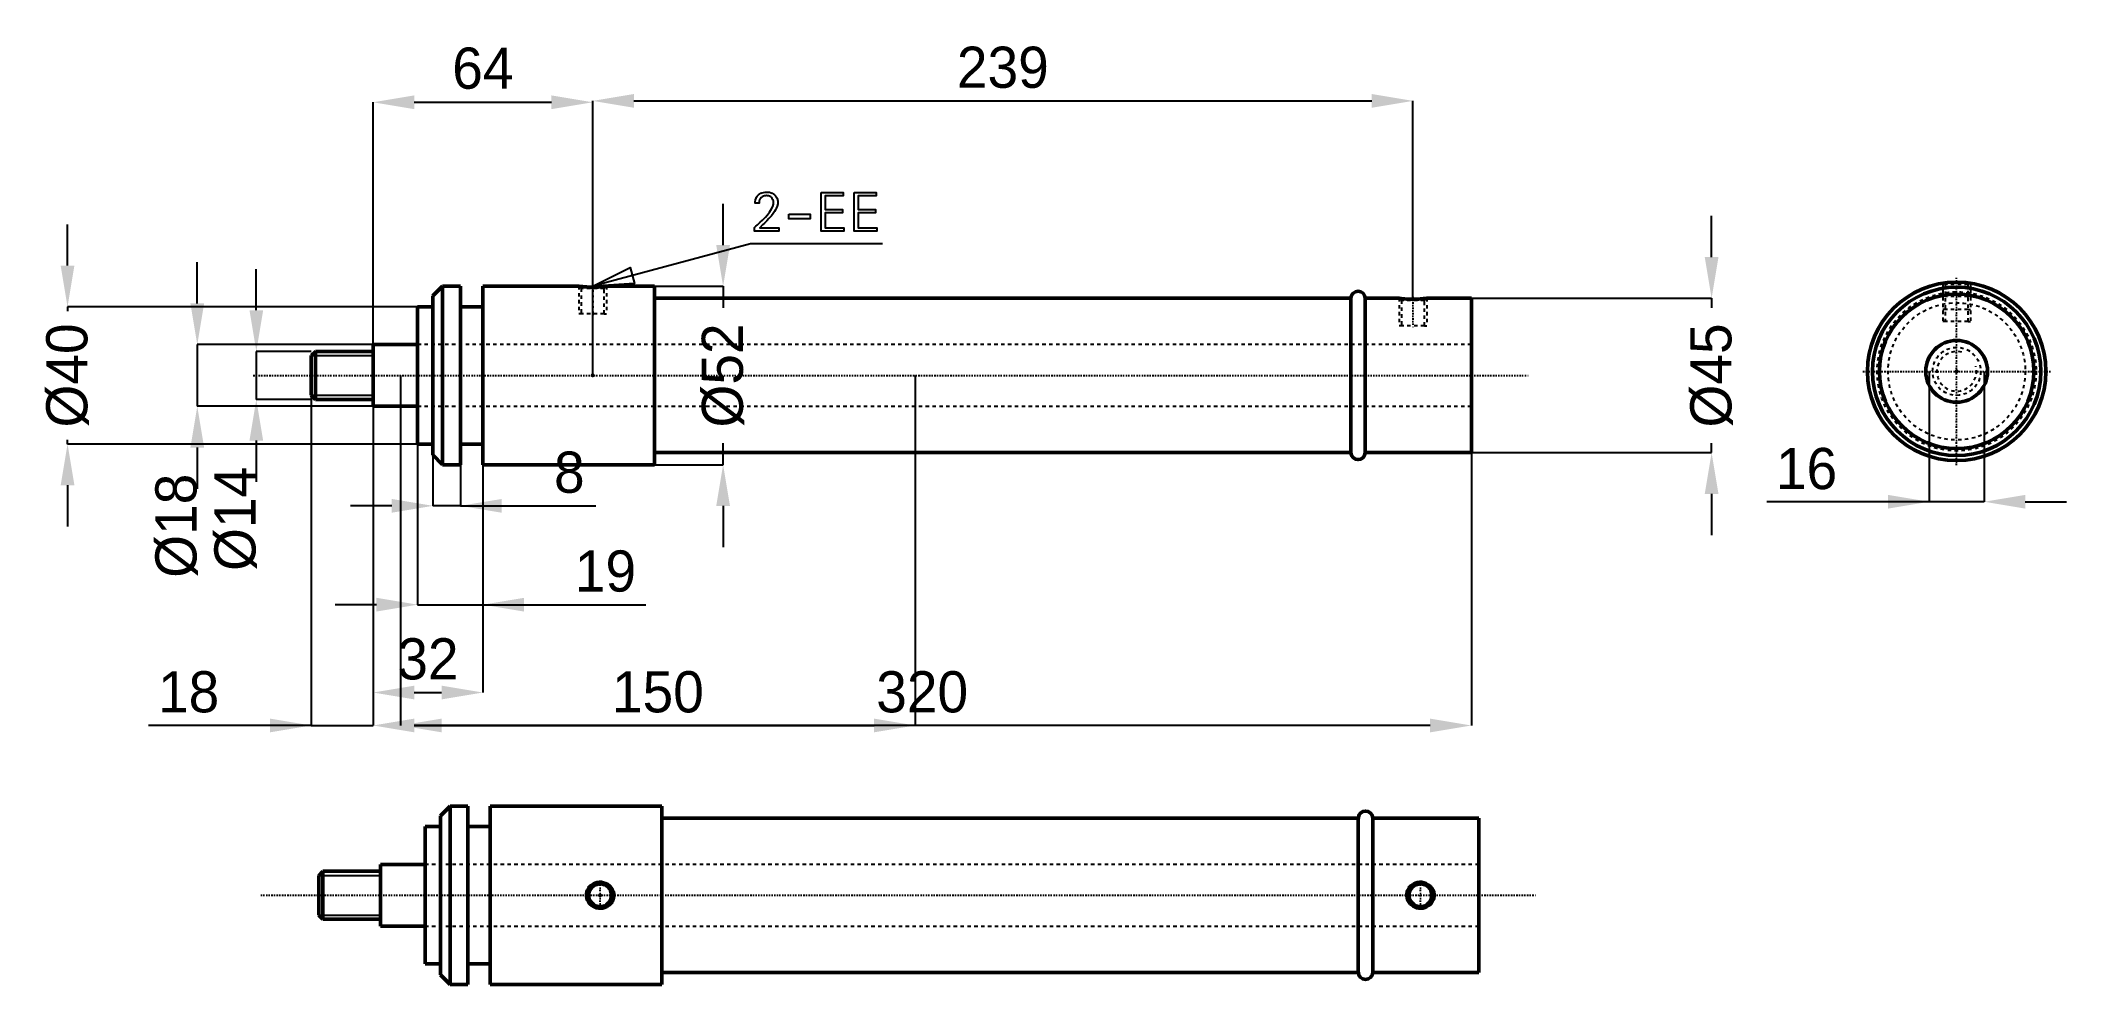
# Model space of a CAD drawing. Header units: millimetres. Extents: x -79 to 511, y -177 to 98.
import ezdxf

# ---------------------------------------------------------------- set-up
doc = ezdxf.new("R2010")
doc.units = ezdxf.units.MM
doc.linetypes.add('Center', pattern=[1.5, 0.45, -0.5, 0.05, -0.5])
doc.linetypes.add('Dashed', pattern=[2, 1, -1])
for name, color, linetype, lineweight in [('2d ConnectionPoints', 7, 'Continuous', 50), ('AM_0', 7, 'Continuous', 50), ('AM_5', 3, 'Continuous', 25), ('AM_7', 7, 'Center', 25), ('AM_9', 6, 'Dashed', 25)]:
    doc.layers.add(name, color=color, linetype=linetype, lineweight=lineweight)
doc.dimstyles.new('ISO-25', dxfattribs={"dimtxt": 2.5, "dimasz": 2.5, "dimexe": 1.25, "dimexo": 0.625, "dimtad": 1, "dimtxsty": 'Standard', "dimcen": 2.5, "dimadec": 0, "dimazin": 0, "dimtfac": 1, "dimtmove": 0, "dimatfit": 3, "dimfxl": 0, "dimarcsym": 0})

# ---------------------------------------------------------------- blocks, each defined once
blk = doc.blocks.new('1_RD70CSD32150RC2M1415_0_in_RD_70_C_SD_32_150_RC_M14_1_5__0')
at = {"layer": 'AM_0'}
for p, q in [((38.29, 26), (35.46, 23.17)), ((43.46, 26), (38.29, 26)), ((38.29, 26), (38.29, -26)), ((43.46, 26), (43.46, -26)), ((78.01, 26), (50, 26)), ((50, 26), (50, -26)), ((100, 26), (85.99, 26)), ((100, 26), (100, -26)), ((35.46, 20), (31, 20)), ((31, 20), (31, -20)), ((35.46, 23.17), (35.46, -23.17)), ((50, 20), (43.46, 20)), ((302.9, 22.5), (100, 22.5)), ((302.9, 22.5), (302.9, -22.5)), ((317.01, 22.5), (307.1, 22.5)), ((307.1, 22.5), (307.1, -22.5)), ((338, 22.5), (324.99, 22.5)), ((338, 22.5), (338, -22.5)), ((31, -20), (35.46, -20)), ((35.46, -23.17), (38.29, -26)), ((43.46, -20), (50, -20)), ((100, -22.5), (302.9, -22.5)), ((307.1, -22.5), (338, -22.5)), ((38.29, -26), (43.46, -26)), ((50, -26), (100, -26))]:
    blk.add_line(p, q, dxfattribs=at)
for points in [[(86, 26), (85.99, 26), (85.91, 25.99), (85.73, 25.96), (85.46, 25.93), (85.11, 25.89), (84.67, 25.85), (84.16, 25.81), (83.57, 25.77), (82.93, 25.75), (82.25, 25.73), (81.54, 25.73), (80.86, 25.75), (80.18, 25.79), (79.58, 25.83), (79.04, 25.88), (78.62, 25.92), (78.29, 25.96), (78.09, 25.99), (78, 26), (78, 26)], [(325, 22.5), (324.99, 22.5), (324.9, 22.49), (324.72, 22.46), (324.45, 22.42), (324.1, 22.38), (323.67, 22.33), (323.16, 22.28), (322.57, 22.24), (321.93, 22.21), (321.24, 22.2), (320.53, 22.2), (319.84, 22.22), (319.16, 22.26), (318.56, 22.31), (318.02, 22.37), (317.6, 22.42), (317.27, 22.46), (317.09, 22.49), (317, 22.5), (317, 22.5)]]:
    blk.add_lwpolyline(points, dxfattribs=at)
for centre, start, end in [((305, 22.42), 2.23822, 177.76178), ((305, -22.42), 182.23822, 357.76178)]:
    blk.add_arc(centre, 2.1, start, end, dxfattribs=at)
at = {"layer": 'AM_5', "linetype": 'Dashed'}
for p, q in [((78, 26), (78, 18)), ((86, 26), (86, 18)), ((78.68, 18), (78, 18)), ((85.32, 18), (86, 18)), ((317, 22.5), (317, 14.5)), ((325, 22.5), (325, 14.5)), ((317.68, 14.5), (317, 14.5)), ((324.32, 14.5), (325, 14.5))]:
    blk.add_line(p, q, dxfattribs=at)
at = {"layer": 'AM_7'}
for p, q in [((82, 26.4), (82, 17.6)), ((321, 22.9), (321, 14.1))]:
    blk.add_line(p, q, dxfattribs=at)
at = {"layer": 'AM_9'}
for p, q in [((78, 26), (78.68, 25.32)), ((78.68, 25.32), (78.68, 18)), ((85.32, 25.32), (78.68, 25.32)), ((85.32, 25.32), (86, 26)), ((85.32, 18), (85.32, 25.32)), ((85.32, 18), (78.68, 18)), ((317, 22.5), (317.68, 21.82)), ((317.68, 21.82), (317.68, 14.5)), ((324.32, 21.82), (317.68, 21.82)), ((324.32, 21.82), (325, 22.5)), ((324.32, 14.5), (324.32, 21.82)), ((324.32, 14.5), (317.68, 14.5)), ((338, 9), (31, 9)), ((31, -9), (338, -9))]:
    blk.add_line(p, q, dxfattribs=at)
blk = doc.blocks.new('2_RD70CSD32150RC1M1415_0_in_RD_70_C_SD_32_150_RC_M14_1_5__0')
at = {"layer": 'AM_0'}
for p, q in [((1.227, 7), (0, 5.773)), ((18, 7), (1.227, 7)), ((1.227, 7), (1.227, -7)), ((18, 9), (18, -9)), ((31, 9), (18, 9)), ((0, 5.773), (0, -5.773)), ((0, -5.773), (1.227, -7)), ((1.227, -7), (18, -7)), ((18, -9), (31, -9))]:
    blk.add_line(p, q, dxfattribs=at)
at = {"layer": 'AM_5'}
for p, q in [((18, 7), (18, 5.773)), ((0, 5.773), (18, 5.773)), ((0, -5.773), (18, -5.773)), ((18, -7), (18, -5.773))]:
    blk.add_line(p, q, dxfattribs=at)
at = {"layer": 'AM_7'}
blk.add_line((-16.9, 0), (354.9, 0), dxfattribs=at)
at = {"layer": 'AM_9'}
for p, q in [((338, 9), (31, 9)), ((31, -9), (338, -9))]:
    blk.add_line(p, q, dxfattribs=at)
blk = doc.blocks.new('*D3')
at = {"layer": 'AM_5', "color": 0, "lineweight": -2}
for p, q in [((0, 0), (0, -102)), ((18, 0), (18, -102)), ((0, -102), (-47.44, -102)), ((-12, -102), (-24, -102)), ((0, -102), (18, -102)), ((30, -102), (42, -102))]:
    blk.add_line(p, q, dxfattribs=at)
at = {"layer": 'AM_5', "color": 0}
for points in [[(-12, -104), (-12, -100), (0, -102)], [(30, -100), (30, -104), (18, -102)]]:
    blk.add_solid(points, dxfattribs=at)
at = {"layer": 'Defpoints', "color": 0}
for p in [(0, 0), (18, 0), (18, -102)]:
    blk.add_point(p, dxfattribs=at)
at = {"layer": 'AM_5', "color": 0, "insert": (-35.72, -92.27), "char_height": 12, "attachment_point": 5}
blk.add_mtext('18', dxfattribs=at)
blk = doc.blocks.new('*D4')
at = {"layer": 'AM_5', "color": 0, "lineweight": -2}
for p, q in [((-16, 19), (-16, 31)), ((0, 7), (-16, 7)), ((-16, 7), (-16, -7)), ((0, -7), (-16, -7)), ((-16, -19), (-16, -31))]:
    blk.add_line(p, q, dxfattribs=at)
at = {"layer": 'AM_5', "color": 0}
for points in [[(-18, 19), (-14, 19), (-16, 7)], [(-14, -19), (-18, -19), (-16, -7)]]:
    blk.add_solid(points, dxfattribs=at)
at = {"layer": 'Defpoints', "color": 0}
for p in [(0, 7), (-16, -7), (0, -7)]:
    blk.add_point(p, dxfattribs=at)
at = {"layer": 'AM_5', "color": 0, "insert": (-22, -41.8), "char_height": 12, "attachment_point": 5, "rotation": 90}
blk.add_mtext('Ø14', dxfattribs=at)
blk = doc.blocks.new('*D5')
at = {"layer": 'AM_5', "color": 0, "lineweight": -2}
for p, q in [((-33.2, 21), (-33.2, 33)), ((18, 9), (-33.2, 9)), ((-33.2, 9), (-33.2, -9)), ((18, -9), (-33.2, -9)), ((-33.2, -21), (-33.2, -33))]:
    blk.add_line(p, q, dxfattribs=at)
at = {"layer": 'AM_5', "color": 0}
for points in [[(-35.2, 21), (-31.2, 21), (-33.2, 9)], [(-31.2, -21), (-35.2, -21), (-33.2, -9)]]:
    blk.add_solid(points, dxfattribs=at)
at = {"layer": 'Defpoints', "color": 0}
for p in [(18, 9), (-33.2, -9), (18, -9)]:
    blk.add_point(p, dxfattribs=at)
at = {"layer": 'AM_5', "color": 0, "insert": (-39.2, -43.8), "char_height": 12, "attachment_point": 5, "rotation": 90}
blk.add_mtext('Ø18', dxfattribs=at)
blk = doc.blocks.new('*D6')
at = {"layer": 'AM_5', "color": 0, "lineweight": -2}
for p, q in [((-71, 32), (-71, 44)), ((31, 20), (-71, 20)), ((-71, 20), (-71, 18.73)), ((-71, -20), (-71, -18.73)), ((31, -20), (-71, -20)), ((-71, -32), (-71, -44))]:
    blk.add_line(p, q, dxfattribs=at)
at = {"layer": 'AM_5', "color": 0}
for points in [[(-73, 32), (-69, 32), (-71, 20)], [(-69, -32), (-73, -32), (-71, -20)]]:
    blk.add_solid(points, dxfattribs=at)
at = {"layer": 'Defpoints', "color": 0}
for p in [(-71, 20), (31, 20), (31, -20)]:
    blk.add_point(p, dxfattribs=at)
at = {"layer": 'AM_5', "color": 0, "insert": (-71, 0), "char_height": 12, "attachment_point": 5, "rotation": 90}
blk.add_mtext('Ø40', dxfattribs=at)
blk = doc.blocks.new('*D7')
at = {"layer": 'AM_5', "color": 0, "lineweight": -2}
for p, q in [((18, 0), (18, -92.4)), ((50, 0), (50, -92.4)), ((30, -92.4), (38, -92.4))]:
    blk.add_line(p, q, dxfattribs=at)
at = {"layer": 'AM_5', "color": 0}
for points in [[(30, -90.4), (30, -94.4), (18, -92.4)], [(38, -94.4), (38, -90.4), (50, -92.4)]]:
    blk.add_solid(points, dxfattribs=at)
at = {"layer": 'Defpoints', "color": 0}
for p in [(18, 0), (50, 0), (50, -92.4)]:
    blk.add_point(p, dxfattribs=at)
at = {"layer": 'AM_5', "color": 0, "insert": (34, -82.67), "char_height": 12, "attachment_point": 5}
blk.add_mtext('32', dxfattribs=at)
blk = doc.blocks.new('*D8')
at = {"layer": 'AM_5', "color": 0, "lineweight": -2}
for p, q in [((31, 0), (31, -66.8)), ((50, 0), (50, -66.8)), ((19, -66.8), (7, -66.8)), ((31, -66.8), (50, -66.8)), ((50, -66.8), (97.44, -66.8)), ((62, -66.8), (74, -66.8))]:
    blk.add_line(p, q, dxfattribs=at)
at = {"layer": 'AM_5', "color": 0}
for points in [[(19, -68.8), (19, -64.8), (31, -66.8)], [(62, -64.8), (62, -68.8), (50, -66.8)]]:
    blk.add_solid(points, dxfattribs=at)
at = {"layer": 'Defpoints', "color": 0}
for p in [(31, 0), (50, 0), (50, -66.8)]:
    blk.add_point(p, dxfattribs=at)
at = {"layer": 'AM_5', "color": 0, "insert": (85.72, -57.07), "char_height": 12, "attachment_point": 5}
blk.add_mtext('19', dxfattribs=at)
blk = doc.blocks.new('*D9')
at = {"layer": 'AM_5', "color": 0, "lineweight": -2}
for p, q in [((35.46, 0), (35.46, -38)), ((43.46, 0), (43.46, -38)), ((23.46, -38), (11.46, -38)), ((43.46, -38), (35.46, -38)), ((43.46, -38), (82.93, -38)), ((55.46, -38), (67.46, -38))]:
    blk.add_line(p, q, dxfattribs=at)
at = {"layer": 'AM_5', "color": 0}
for points in [[(23.46, -40), (23.46, -36), (35.46, -38)], [(55.46, -36), (55.46, -40), (43.46, -38)]]:
    blk.add_solid(points, dxfattribs=at)
at = {"layer": 'Defpoints', "color": 0}
for p in [(35.46, 0), (43.46, 0), (35.46, -38)]:
    blk.add_point(p, dxfattribs=at)
at = {"layer": 'AM_5', "color": 0, "insert": (75.19, -28.27), "char_height": 12, "attachment_point": 5}
blk.add_mtext('8', dxfattribs=at)
blk = doc.blocks.new('*D10')
at = {"layer": 'AM_5', "color": 0, "lineweight": -2}
for p, q in [((408, 34.5), (408, 46.5)), ((338, 22.5), (408, 22.5)), ((408, 22.5), (408, 19.73)), ((338, -22.5), (408, -22.5)), ((408, -22.5), (408, -19.73)), ((408, -34.5), (408, -46.5))]:
    blk.add_line(p, q, dxfattribs=at)
at = {"layer": 'AM_5', "color": 0}
for points in [[(406, 34.5), (410, 34.5), (408, 22.5)], [(410, -34.5), (406, -34.5), (408, -22.5)]]:
    blk.add_solid(points, dxfattribs=at)
at = {"layer": 'Defpoints', "color": 0}
for p in [(338, 22.5), (338, -22.5), (408, -22.5)]:
    blk.add_point(p, dxfattribs=at)
at = {"layer": 'AM_5', "color": 0, "insert": (408, 0), "char_height": 12, "attachment_point": 5, "rotation": 90}
blk.add_mtext('Ø45', dxfattribs=at)
blk = doc.blocks.new('*D11')
at = {"layer": 'AM_5', "color": 0, "lineweight": -2}
for p, q in [((120, 38), (120, 50)), ((82, 26), (120, 26)), ((120, 26), (120, 19.73)), ((120, -26), (120, -19.73)), ((82, -26), (120, -26)), ((120, -38), (120, -50))]:
    blk.add_line(p, q, dxfattribs=at)
at = {"layer": 'AM_5', "color": 0}
for points in [[(118, 38), (122, 38), (120, 26)], [(122, -38), (118, -38), (120, -26)]]:
    blk.add_solid(points, dxfattribs=at)
at = {"layer": 'Defpoints', "color": 0}
for p in [(82, 26), (82, -26), (120, -26)]:
    blk.add_point(p, dxfattribs=at)
at = {"layer": 'AM_5', "color": 0, "insert": (120, 0), "char_height": 12, "attachment_point": 5, "rotation": 90}
blk.add_mtext('Ø52', dxfattribs=at)
blk = doc.blocks.new('*D12')
at = {"layer": 'AM_5', "color": 0, "lineweight": -2}
for p, q in [((18, 0), (18, -102)), ((338, 0), (338, -102)), ((326, -102), (30, -102))]:
    blk.add_line(p, q, dxfattribs=at)
at = {"layer": 'AM_5', "color": 0}
for points in [[(30, -100), (30, -104), (18, -102)], [(326, -104), (326, -100), (338, -102)]]:
    blk.add_solid(points, dxfattribs=at)
at = {"layer": 'Defpoints', "color": 0}
for p in [(18, 0), (338, 0), (18, -102)]:
    blk.add_point(p, dxfattribs=at)
at = {"layer": 'AM_5', "color": 0, "insert": (178, -92.27), "char_height": 12, "attachment_point": 5}
blk.add_mtext('320', dxfattribs=at)
blk = doc.blocks.new('*D13')
at = {"layer": 'AM_5', "color": 0, "lineweight": -2}
for p, q in [((82, 26), (82, 80)), ((94, 80), (309, 80)), ((321, 22.5), (321, 80))]:
    blk.add_line(p, q, dxfattribs=at)
at = {"layer": 'AM_5', "color": 0}
for points in [[(94, 82), (94, 78), (82, 80)], [(309, 78), (309, 82), (321, 80)]]:
    blk.add_solid(points, dxfattribs=at)
at = {"layer": 'Defpoints', "color": 0}
for p in [(321, 80), (82, 26), (321, 22.5)]:
    blk.add_point(p, dxfattribs=at)
at = {"layer": 'AM_5', "color": 0, "insert": (201.5, 89.73), "char_height": 12, "attachment_point": 5}
blk.add_mtext('239', dxfattribs=at)
blk = doc.blocks.new('*D14')
at = {"layer": 'AM_5', "color": 0, "lineweight": -2}
for p, q in [((18, 0), (18, 79.6)), ((30, 79.6), (70, 79.6)), ((82, 0), (82, 79.6))]:
    blk.add_line(p, q, dxfattribs=at)
at = {"layer": 'AM_5', "color": 0}
for points in [[(30, 81.6), (30, 77.6), (18, 79.6)], [(70, 77.6), (70, 81.6), (82, 79.6)]]:
    blk.add_solid(points, dxfattribs=at)
at = {"layer": 'Defpoints', "color": 0}
for p in [(82, 79.6), (18, 0), (82, 0)]:
    blk.add_point(p, dxfattribs=at)
at = {"layer": 'AM_5', "color": 0, "insert": (50, 89.46), "char_height": 12, "attachment_point": 5}
blk.add_mtext('64', dxfattribs=at)
blk = doc.blocks.new('*D15')
at = {"layer": 'AM_5', "color": 0, "lineweight": -2}
for p, q in [((26, 0), (26, -102)), ((176, 0), (176, -102)), ((38, -102), (164, -102))]:
    blk.add_line(p, q, dxfattribs=at)
at = {"layer": 'AM_5', "color": 0}
for points in [[(38, -100), (38, -104), (26, -102)], [(164, -104), (164, -100), (176, -102)]]:
    blk.add_solid(points, dxfattribs=at)
at = {"layer": 'Defpoints', "color": 0}
for p in [(26, 0), (176, 0), (176, -102)]:
    blk.add_point(p, dxfattribs=at)
at = {"layer": 'AM_5', "color": 0, "insert": (101, -92.27), "char_height": 12, "attachment_point": 5}
blk.add_mtext('150', dxfattribs=at)
blk = doc.blocks.new('1_RD70CSD32150RC2M1415_0_in_RD_70_C_SD_32_150_RC_M14_1_5__4')
at = {"layer": 'AM_0'}
for p, q in [((38.29, 26), (35.46, 23.17)), ((43.46, 26), (38.29, 26)), ((38.29, 26), (38.29, -26)), ((43.46, 26), (43.46, -26)), ((50, 26), (50, -26)), ((100, 26), (50, 26)), ((100, 26), (100, -26)), ((31, 20), (31, -20)), ((35.46, 20), (31, 20)), ((35.46, 23.17), (35.46, -23.17)), ((50, 20), (43.46, 20)), ((302.9, 22.5), (100, 22.5)), ((302.9, 22.5), (302.9, -22.5)), ((338, 22.5), (307.1, 22.5)), ((307.1, 22.5), (307.1, -22.5)), ((338, 22.5), (338, -22.5)), ((31, -20), (35.46, -20)), ((35.46, -23.17), (38.29, -26)), ((43.46, -20), (50, -20)), ((100, -22.5), (302.9, -22.5)), ((307.1, -22.5), (338, -22.5)), ((38.29, -26), (43.46, -26)), ((50, -26), (100, -26))]:
    blk.add_line(p, q, dxfattribs=at)
for points in [[(79.26, 2.72), (79.71, 3.06), (80.22, 3.34), (80.84, 3.57), (81.52, 3.7), (82.21, 3.73), (82.92, 3.63), (83.59, 3.42), (84.23, 3.09), (84.78, 2.68), (85.26, 2.16), (85.61, 1.61), (85.86, 0.99), (85.98, 0.4), (85.99, -0.23), (85.91, -0.79), (85.73, -1.35), (85.46, -1.87), (85.11, -2.35), (84.67, -2.77), (84.16, -3.14), (83.57, -3.43), (82.93, -3.63), (82.25, -3.72), (81.54, -3.71), (80.86, -3.57), (80.18, -3.32), (79.58, -2.97), (79.04, -2.51), (78.62, -1.99), (78.29, -1.39), (78.09, -0.8), (78, -0.17), (78.02, 0.41), (78.14, 0.99), (78.35, 1.53), (78.65, 2.04), (78.93, 2.39), (79.26, 2.72)], [(318.27, 2.7), (318.72, 3.04), (319.23, 3.31), (319.86, 3.54), (320.53, 3.67), (321.23, 3.69), (321.94, 3.59), (322.61, 3.38), (323.26, 3.05), (323.81, 2.63), (324.28, 2.1), (324.63, 1.56), (324.87, 0.93), (324.98, 0.35), (324.99, -0.26), (324.9, -0.82), (324.72, -1.36), (324.45, -1.87), (324.1, -2.33), (323.67, -2.75), (323.16, -3.11), (322.57, -3.4), (321.93, -3.59), (321.24, -3.69), (320.53, -3.67), (319.84, -3.54), (319.16, -3.28), (318.56, -2.93), (318.02, -2.46), (317.6, -1.94), (317.27, -1.34), (317.09, -0.76), (317, -0.13), (317.03, 0.43), (317.15, 1.01), (317.36, 1.53), (317.65, 2.02), (317.94, 2.38), (318.27, 2.7)]]:
    blk.add_lwpolyline(points, dxfattribs=at)
for centre in [(82, 0), (321, 0)]:
    blk.add_circle(centre, 3.32, dxfattribs=at)
for centre, start, end in [((305, 22.42), 2.23822, 177.76178), ((305, -22.42), 182.23822, 357.76178)]:
    blk.add_arc(centre, 2.1, start, end, dxfattribs=at)
at = {"layer": 'AM_5'}
for centre in [(82, 0), (321, 0)]:
    blk.add_arc(centre, 4, 75, 15, dxfattribs=at)
at = {"layer": 'AM_7'}
for p, q in [((82, -3.49), (82, 3.49)), ((321, -3.49), (321, 3.49))]:
    blk.add_line(p, q, dxfattribs=at)
at = {"layer": 'AM_9'}
for p, q in [((338, 9), (31, 9)), ((31, -9), (338, -9))]:
    blk.add_line(p, q, dxfattribs=at)
blk = doc.blocks.new('2_RD70CSD32150RC1M1415_0_in_RD_70_C_SD_32_150_RC_M14_1_5__4')
at = {"layer": 'AM_0'}
for p, q in [((1.227, 7), (0, 5.773)), ((18, 7), (1.227, 7)), ((1.227, 7), (1.227, -7)), ((18, 9), (18, -9)), ((31, 9), (18, 9)), ((0, 5.773), (0, -5.773)), ((0, -5.773), (1.227, -7)), ((1.227, -7), (18, -7)), ((18, -9), (31, -9))]:
    blk.add_line(p, q, dxfattribs=at)
at = {"layer": 'AM_5'}
for p, q in [((18, 7), (18, 5.773)), ((0, 5.773), (18, 5.773)), ((0, -5.773), (18, -5.773)), ((18, -7), (18, -5.773))]:
    blk.add_line(p, q, dxfattribs=at)
at = {"layer": 'AM_7'}
blk.add_line((-16.9, 0), (354.9, 0), dxfattribs=at)
at = {"layer": 'AM_9'}
for p, q in [((338, 9), (31, 9)), ((31, -9), (338, -9))]:
    blk.add_line(p, q, dxfattribs=at)
blk = doc.blocks.new('1_RD70CSD32150RC2M1415_0_in_RD_70_C_SD_32_150_RC_M14_1_5__2')
at = {"layer": 'AM_0'}
for radius in [26, 24.52, 22.5, 9]:
    blk.add_circle((0, 0), radius, dxfattribs=at)
at = {"layer": 'AM_5', "linetype": 'Dashed'}
for p, q in [((-4, 25.69), (-4, 14.5)), ((4, 25.69), (4, 14.5)), ((-3.32, 18), (-4, 18)), ((3.32, 18), (4, 18)), ((-3.32, 14.5), (-4, 14.5)), ((3.32, 14.5), (4, 14.5))]:
    blk.add_line(p, q, dxfattribs=at)
at = {"layer": 'AM_7'}
for p, q in [((0, -27.3), (0, 27.3)), ((-27.3, 0), (27.3, 0))]:
    blk.add_line(p, q, dxfattribs=at)
at = {"layer": 'AM_9'}
for p, q in [((-3.73, 25.73), (-3.32, 25.32)), ((-3.32, 25.32), (-3.32, 14.5)), ((3.32, 25.32), (-3.32, 25.32)), ((3.32, 25.32), (3.73, 25.73)), ((3.32, 14.5), (3.32, 25.32)), ((-3.69, 22.19), (-3.32, 21.82)), ((3.32, 21.82), (-3.32, 21.82)), ((3.32, 18), (-3.32, 18)), ((3.32, 21.82), (3.69, 22.19)), ((3.32, 14.5), (-3.32, 14.5))]:
    blk.add_line(p, q, dxfattribs=at)
for radius in [23.17, 20]:
    blk.add_circle((0, 0), radius, dxfattribs=at)
blk = doc.blocks.new('2_RD70CSD32150RC1M1415_0_in_RD_70_C_SD_32_150_RC_M14_1_5__2')
at = {"layer": 'AM_0'}
blk.add_circle((0, 0), 9, dxfattribs=at)
at = {"layer": 'AM_5', "linetype": 'Dashed'}
blk.add_arc((0, 0), 5.77, 75, 15, dxfattribs=at)
at = {"layer": 'AM_9'}
blk.add_circle((0, 0), 7, dxfattribs=at)
blk = doc.blocks.new('*D23')
at = {"layer": 'AM_5', "color": 0, "lineweight": -2}
for p, q in [((471.39, 1.19), (471.39, -36.81)), ((487.39, 1.19), (487.39, -36.81)), ((471.39, -36.81), (424.07, -36.81)), ((487.39, -36.81), (471.39, -36.81)), ((499.39, -36.81), (511.39, -36.81))]:
    blk.add_line(p, q, dxfattribs=at)
at = {"layer": 'AM_5', "color": 0}
for points in [[(459.39, -38.81), (459.39, -34.81), (471.39, -36.81)], [(499.39, -34.81), (499.39, -38.81), (487.39, -36.81)]]:
    blk.add_solid(points, dxfattribs=at)
at = {"layer": 'Defpoints', "color": 0}
for p in [(471.39, 1.19), (487.39, 1.19), (471.39, -36.81)]:
    blk.add_point(p, dxfattribs=at)
at = {"layer": 'AM_5', "color": 0, "insert": (435.67, -27.21), "char_height": 12, "attachment_point": 5}
blk.add_mtext('16', dxfattribs=at)

msp = doc.modelspace()

# ---------------------------------------------------------------- linework, layer by layer
at = {"layer": '2d ConnectionPoints'}
for p in [(0, 0), (0, 0), (82, 0), (479.393, 1.189), (479.393, 1.189), (479.393, 1.189), (2.172, -151.477), (2.172, -151.477), (84.172, -151.477)]:
    msp.add_point(p, dxfattribs=at)
at = {"layer": 'AM_5'}
for p, q in [((128, 38.4), (82, 26)), ((166.4, 38.4), (128, 38.4))]:
    msp.add_line(p, q, dxfattribs=at)
for points in [[(129.552, 43.466), (129.552, 43.466), (130.066, 43.936), (130.798, 44.622), (130.798, 44.622), (131.484, 45.286), (131.916, 45.717), (131.916, 45.717), (132.329, 46.151), (132.922, 46.833), (132.922, 46.833), (133.481, 47.553), (133.834, 48.053), (133.834, 48.053), (134.146, 48.551), (134.484, 49.262), (134.484, 49.262), (134.666, 49.927), (134.7, 50.346), (134.7, 50.346), (134.69, 50.581), (134.634, 50.913), (134.634, 50.913), (134.53, 51.222), (134.435, 51.415), (134.435, 51.415), (134.321, 51.593), (134.12, 51.83), (134.12, 51.83), (133.883, 52.029), (133.706, 52.14), (133.706, 52.14), (133.516, 52.233), (133.213, 52.333), (133.213, 52.333), (132.891, 52.387), (132.664, 52.397), (132.664, 52.397), (132.414, 52.387), (132.06, 52.331), (132.06, 52.331), (131.731, 52.228), (131.526, 52.132), (131.526, 52.132), (131.335, 52.017), (131.081, 51.808), (131.081, 51.808), (130.867, 51.556), (130.746, 51.364), (130.746, 51.364), (130.645, 51.155), (130.535, 50.815), (130.535, 50.815), (130.476, 50.442), (130.465, 50.174), (129.295, 50.174), (129.295, 50.174), (129.313, 50.575), (129.408, 51.132), (129.408, 51.132), (129.584, 51.637), (129.747, 51.945), (129.747, 51.945), (129.941, 52.227), (130.279, 52.596), (130.279, 52.596), (130.673, 52.901), (130.968, 53.068), (130.968, 53.068), (131.282, 53.206), (131.776, 53.355), (131.776, 53.355), (132.3, 53.435), (132.664, 53.45), (132.664, 53.45), (133.006, 53.436), (133.501, 53.361), (133.501, 53.361), (133.975, 53.221), (134.279, 53.092), (134.279, 53.092), (134.567, 52.935), (134.953, 52.649), (134.953, 52.649), (135.285, 52.303), (135.476, 52.039), (135.476, 52.039), (135.638, 51.751), (135.813, 51.282), (135.813, 51.282), (135.907, 50.768), (135.925, 50.401), (135.925, 50.401), (135.898, 49.985), (135.759, 49.346), (135.759, 49.346), (135.5, 48.688), (135.262, 48.24), (135.262, 48.24), (134.988, 47.794), (134.543, 47.149), (134.543, 47.149), (134.059, 46.533), (133.714, 46.138), (133.714, 46.138), (133.342, 45.737), (132.718, 45.086), (132.718, 45.086), (132.015, 44.377), (131.502, 43.872), (130.675, 43.061), (136.26, 43.053), (136.26, 42), (129.139, 42), (129.139, 43.092), (129.552, 43.466)], [(148.604, 53.31), (154.953, 53.31), (154.953, 52.343), (149.758, 52.343), (149.758, 48.365), (154.75, 48.365), (154.75, 47.413), (149.758, 47.413), (149.758, 42.967), (155.156, 42.967), (155.156, 42), (148.604, 42), (148.604, 53.31)], [(158.204, 53.31), (164.553, 53.31), (164.553, 52.343), (159.358, 52.343), (159.358, 48.365), (164.35, 48.365), (164.35, 47.413), (159.358, 47.413), (159.358, 42.967), (164.756, 42.967), (164.756, 42), (158.204, 42), (158.204, 53.31)], [(139.16, 47.023), (145.4, 47.023), (145.4, 45.619), (139.16, 45.619), (139.16, 47.023)], [(82, 26), (92.962, 31.441), (94.211, 26.806), (82, 26)]]:
    msp.add_lwpolyline(points, dxfattribs=at)

# ---------------------------------------------------------------- block references
for name, p in [('1_RD70CSD32150RC2M1415_0_in_RD_70_C_SD_32_150_RC_M14_1_5__0', (0, 0)), ('1_RD70CSD32150RC2M1415_0_in_RD_70_C_SD_32_150_RC_M14_1_5__2', (479.393, 1.189)), ('2_RD70CSD32150RC1M1415_0_in_RD_70_C_SD_32_150_RC_M14_1_5__0', (0, 0)), ('2_RD70CSD32150RC1M1415_0_in_RD_70_C_SD_32_150_RC_M14_1_5__2', (479.393, 1.189)), ('1_RD70CSD32150RC2M1415_0_in_RD_70_C_SD_32_150_RC_M14_1_5__4', (2.172, -151.477)), ('2_RD70CSD32150RC1M1415_0_in_RD_70_C_SD_32_150_RC_M14_1_5__4', (2.172, -151.477))]:
    msp.add_blockref(name, p)

# ---------------------------------------------------------------- dimensions: what is measured, and where the dimension line sits
for base, p1, p2, text, picture, middle in [((82, 79.6), (18, 0), (82, 0), '64', '*D14', (50, 79.6)), ((321, 80), (82, 26), (321, 22.5), '239', '*D13', (201.5, 80)), ((18, -102), (0, 0), (18, 0), '18', '*D3', (-35.719, -102)), ((50, -66.8), (31, 0), (50, 0), '19', '*D8', (85.719, -66.8)), ((35.46, -38), (43.46, 0), (35.46, 0), '8', '*D9', (75.193, -38)), ((50, -92.4), (18, 0), (50, 0), '32', '*D7', (34, -92.4)), ((18, -102), (338, 0), (18, 0), '320', '*D12', (178, -102)), ((176, -102), (26, 0), (176, 0), '150', '*D15', (101, -102)), ((471.393, -36.811), (487.393, 1.189), (471.393, 1.189), '16', '*D23', (435.673, -36.811))]:
    dim = msp.add_linear_dim(base=base, p1=p1, p2=p2, text=text, dimstyle='ISO-25', override={"dimtxt": 12, "dimasz": 12, "dimexe": 0, "dimexo": 0, "dimgap": 3.6}, dxfattribs=at)
    dim.commit()
    dim.dimension.update_dxf_attribs({"geometry": picture, "text_midpoint": middle, "dimtype": 160})
for base, p1, p2, text, picture, middle in [((120, -26), (82, 26), (82, -26), 'Ø52', '*D11', (120, 0)), ((-71, 20), (31, -20), (31, 20), 'Ø40', '*D6', (-71, 0)), ((408, -22.5), (338, 22.5), (338, -22.5), 'Ø45', '*D10', (408, 0)), ((-33.2, -9), (18, 9), (18, -9), 'Ø18', '*D5', (-39.2, -43.8)), ((-16, -7), (0, 7), (0, -7), 'Ø14', '*D4', (-22, -41.8))]:
    dim = msp.add_linear_dim(base=base, p1=p1, p2=p2, angle=90, text=text, dimstyle='ISO-25', override={"dimtxt": 12, "dimasz": 12, "dimexe": 0, "dimexo": 0, "dimgap": 3.6}, dxfattribs=at)
    dim.commit()
    dim.dimension.update_dxf_attribs({"geometry": picture, "text_midpoint": middle, "dimtype": 160, "text_rotation": 90})

doc.saveas('drawing.dxf')
